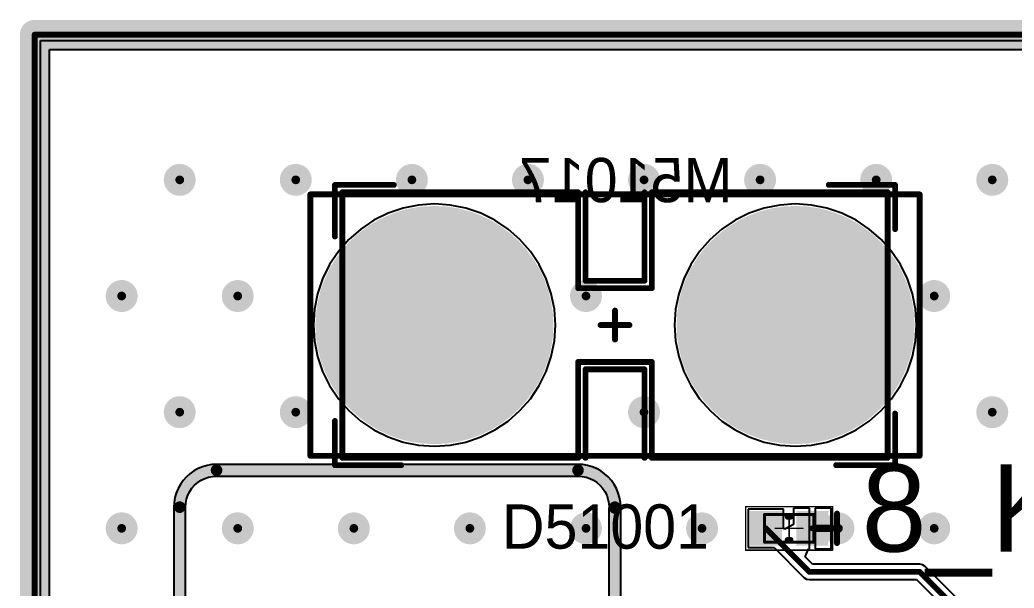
# Model space of a CAD drawing. Header units: millimetres. Extents: x 372 to 687, y 380 to 482.
# Drawn here: x 380.49 to 414.75, y 461.94 to 481.51 of the extents above; entities that cross this region are included whole.
import ezdxf

# ---------------------------------------------------------------- set-up
doc = ezdxf.new("R2010")
doc.units = ezdxf.units.MM
for name, color, linetype in [('BottomLayer', 5, 'Continuous'), ('BottomOverlay', 54, 'Continuous'), ('BottomSolder', 6, 'Continuous'), ('InternalPlane1', 76, 'Continuous'), ('InternalPlane2', 16, 'Continuous'), ('Mechanical1', 6, 'Continuous'), ('Mechanical13', 56, 'Continuous'), ('Mechanical15', 56, 'Continuous'), ('MultiLayer', 9, 'Continuous'), ('PadHoleLayer', 156, 'Continuous'), ('TopLayer', 1, 'Continuous'), ('TopOverlay', 2, 'Continuous'), ('TopPaste', 8, 'Continuous'), ('TopSolder', 216, 'Continuous'), ('ViaHoleLayer', 16, 'Continuous')]:
    doc.layers.add(name, color=color, linetype=linetype)

# ---------------------------------------------------------------- blocks, each defined once
blk = doc.blocks.new('I_LEDC0603_1608__N_321')
at = {"layer": 'Mechanical13', "const_width": 0.0999998}
for points in [[(-0.8499983, -0.47500032), (-0.8499983, 0.47499778)], [(-0.8499983, 0.47499778), (0.85000084, 0.47499778)], [(0.85000084, -0.47500032), (0.85000084, 0.47499778)], [(-0.8499983, -0.47500032), (0.85000084, -0.47500032)]]:
    blk.add_lwpolyline(points, dxfattribs=at)
at = {"layer": 'Mechanical13', "const_width": 0.0499999}
for points in [[(-0.8749969799999999, 0.47499778, 1), (-0.8249996199999999, 0.47499778, 1)], [(-0.8749969799999999, 0.47499778, 1), (-0.8249996199999999, 0.47499778, 1)], [(0.8250021599999999, 0.47499778, 1), (0.8749995199999999, 0.47499778, 1)], [(0.8250021599999999, 0.47499778, 1), (0.8749995199999999, 0.47499778, 1)], [(-0.8749969799999999, -0.47500032, 1), (-0.8249996199999999, -0.47500032, 1)], [(-0.8749969799999999, -0.47500032, 1), (-0.8249996199999999, -0.47500032, 1)], [(0.8250021599999999, -0.47500032, 1), (0.8749995199999999, -0.47500032, 1)], [(0.8250021599999999, -0.47500032, 1), (0.8749995199999999, -0.47500032, 1)]]:
    blk.add_lwpolyline(points, format="xyb", close=True, dxfattribs=at)
at = {"layer": 'Mechanical15', "const_width": 0.0499999}
for points in [[(-1.49999954, -0.75000104), (-1.49999954, 0.7499985)], [(-1.49999954, 0.7499985), (1.50000208, 0.7499985)], [(1.50000208, -0.75000104), (1.50000208, 0.7499985)], [(2.54e-06, -0.47500032), (2.54e-06, 0.47499778)], [(-0.47499778, 0), (0.47500286, 0)], [(-1.49999954, -0.75000104), (1.50000208, -0.75000104)]]:
    blk.add_lwpolyline(points, dxfattribs=at)
at = {"layer": 'Mechanical15', "const_width": 0.02499868}
for points in [[(-1.51249888, 0.7499985, 1), (-1.4875002, 0.7499985, 1)], [(-1.51249888, 0.7499985, 1), (-1.4875002, 0.7499985, 1)], [(1.48750274, 0.7499985, 1), (1.51250142, 0.7499985, 1)], [(1.48750274, 0.7499985, 1), (1.51250142, 0.7499985, 1)], [(-0.0124968, 0.47499778, 1), (0.01250188, 0.47499778, 1)], [(-0.48749712, 0, 1), (-0.46249844, 0, 1)], [(0.46250352, 0, 1), (0.4875022, 0, 1)], [(-0.0124968, -0.47500032, 1), (0.01250188, -0.47500032, 1)], [(-1.51249888, -0.75000104, 1), (-1.4875002, -0.75000104, 1)], [(-1.51249888, -0.75000104, 1), (-1.4875002, -0.75000104, 1)], [(1.48750274, -0.75000104, 1), (1.51250142, -0.75000104, 1)], [(1.48750274, -0.75000104, 1), (1.51250142, -0.75000104, 1)]]:
    blk.add_lwpolyline(points, format="xyb", close=True, dxfattribs=at)
at = {"layer": 'TopLayer'}
for points in [[(-0.3499993, -0.499999), (-0.3499993, 0.499999), (-1.2499975, -0.499999), (-1.2499975, 0.499999)], [(1.25000004, -0.499999), (1.25000004, 0.499999), (0.35000184, -0.499999), (0.35000184, 0.499999)]]:
    blk.add_solid(points, dxfattribs=at)
at = {"layer": 'TopOverlay', "const_width": 0.1999996}
for points in [[(-0.0499999, 0.3999992), (0.0499999, 0.3999992)], [(1.651, -0.508), (1.651, 0.508)], [(-0.0499999, -0.3999992), (0.0499999, -0.3999992)]]:
    blk.add_lwpolyline(points, dxfattribs=at)
at = {"layer": 'TopOverlay', "const_width": 0.0999998}
for points in [[(-0.0999998, 0.3999992, 1), (0, 0.3999992, 1)], [(0, 0.3999992, 1), (0.0999998, 0.3999992, 1)], [(1.6010001, 0.508, 1), (1.7009999, 0.508, 1)], [(-0.0999998, -0.3999992, 1), (0, -0.3999992, 1)], [(0, -0.3999992, 1), (0.0999998, -0.3999992, 1)], [(1.6010001, -0.508, 1), (1.7009999, -0.508, 1)]]:
    blk.add_lwpolyline(points, format="xyb", close=True, dxfattribs=at)
at = {"layer": 'TopPaste'}
for points in [[(-0.3499993, -0.499999), (-0.3499993, 0.499999), (-1.2499975, -0.499999), (-1.2499975, 0.499999)], [(1.25000004, -0.499999), (1.25000004, 0.499999), (0.35000184, -0.499999), (0.35000184, 0.499999)]]:
    blk.add_solid(points, dxfattribs=at)
at = {"layer": 'TopSolder'}
for points in [[(-0.2483993, -0.601599), (-0.2483993, 0.601599), (-1.3515975, -0.601599), (-1.3515975, 0.601599)], [(1.35160004, -0.601599), (1.35160004, 0.601599), (0.24840184, -0.601599), (0.24840184, 0.601599)]]:
    blk.add_solid(points, dxfattribs=at)
blk = doc.blocks.new('C___H_____900X1900X84000_404')
at = {"layer": 'BottomLayer', "const_width": 3.99999962}
for points in [[(-1.99999854, 6.223, 1), (1.99999854, 6.223, 1)], [(-1.99999854, -6.223, 1), (1.99999854, -6.223, 1)]]:
    blk.add_lwpolyline(points, format="xyb", close=True, dxfattribs=at)
at = {"layer": 'BottomSolder', "const_width": 4.10159962}
for points in [[(-2.05079854, 6.223, 1), (2.05079854, 6.223, 1)], [(-2.05079854, -6.223, 1), (2.05079854, -6.223, 1)]]:
    blk.add_lwpolyline(points, format="xyb", close=True, dxfattribs=at)
at = {"layer": 'InternalPlane1', "const_width": 1.99999854}
for points in [[(-1.00000054, 6.223, 1), (1.00000054, 6.223, 1)], [(-1.00000054, -6.223, 1), (1.00000054, -6.223, 1)]]:
    blk.add_lwpolyline(points, format="xyb", close=True, dxfattribs=at)
at = {"layer": 'InternalPlane2', "const_width": 1.99999854}
for points in [[(-1.00000054, 6.223, 1), (1.00000054, 6.223, 1)], [(-1.00000054, -6.223, 1), (1.00000054, -6.223, 1)]]:
    blk.add_lwpolyline(points, format="xyb", close=True, dxfattribs=at)
at = {"layer": 'Mechanical13', "const_width": 0.1999996}
for points in [[(-4.572, 9.398), (-4.57215748, 9.398)], [(-4.57215748, 1.27), (-4.57215748, 9.398)], [(4.572, 9.398), (-4.572, 9.398)], [(4.57199492, 1.26984506), (4.57199492, 9.39799746)], [(-1.27, 1.27), (-4.57215748, 1.27)], [(-1.27, -1.27000762), (-1.27, 1.27)], [(1.27, -1.27), (1.27, 1.26984506)], [(4.57199492, 1.26984506), (1.27, 1.26984506)], [(-1.27, -1.27000762), (-4.572, -1.27000762)], [(-4.572, -9.398), (-4.572, -1.27000762)], [(4.57199492, -1.27), (1.27, -1.27)], [(4.57199492, -9.398), (4.57199492, -1.27)], [(4.572, -9.398), (-4.572, -9.398)], [(4.572, -9.398), (4.57199492, -9.398)]]:
    blk.add_lwpolyline(points, dxfattribs=at)
at = {"layer": 'Mechanical13', "const_width": 0.0999998}
for points in [[(-4.62215738, 9.398, 1), (-4.52215758, 9.398, 1)], [(-4.62215738, 9.398, 1), (-4.52215758, 9.398, 1)], [(-4.6219999, 9.398, 1), (-4.5220001, 9.398, 1)], [(-4.6219999, 9.398, 1), (-4.5220001, 9.398, 1)], [(4.521995019999999, 9.39799746, 1), (4.621994819999999, 9.39799746, 1)], [(4.5220001, 9.398, 1), (4.6219999, 9.398, 1)], [(-4.62215738, 1.27, 1), (-4.52215758, 1.27, 1)], [(-4.62215738, 1.27, 1), (-4.52215758, 1.27, 1)], [(-1.3199999, 1.27, 1), (-1.2200001, 1.27, 1)], [(-1.3199999, 1.27, 1), (-1.2200001, 1.27, 1)], [(1.2200001, 1.26984506, 1), (1.3199999, 1.26984506, 1)], [(1.2200001, 1.26984506, 1), (1.3199999, 1.26984506, 1)], [(4.521995019999999, 1.26984506, 1), (4.621994819999999, 1.26984506, 1)], [(4.521995019999999, 1.26984506, 1), (4.621994819999999, 1.26984506, 1)], [(-4.6219999, -1.27000762, 1), (-4.5220001, -1.27000762, 1)], [(-4.6219999, -1.27000762, 1), (-4.5220001, -1.27000762, 1)], [(-1.3199999, -1.27000762, 1), (-1.2200001, -1.27000762, 1)], [(-1.3199999, -1.27000762, 1), (-1.2200001, -1.27000762, 1)], [(1.2200001, -1.27, 1), (1.3199999, -1.27, 1)], [(1.2200001, -1.27, 1), (1.3199999, -1.27, 1)], [(4.521995019999999, -1.27, 1), (4.621994819999999, -1.27, 1)], [(4.521995019999999, -1.27, 1), (4.621994819999999, -1.27, 1)], [(-4.6219999, -9.398, 1), (-4.5220001, -9.398, 1)], [(-4.6219999, -9.398, 1), (-4.5220001, -9.398, 1)], [(4.521995019999999, -9.398, 1), (4.621994819999999, -9.398, 1)], [(4.521995019999999, -9.398, 1), (4.621994819999999, -9.398, 1)], [(4.5220001, -9.398, 1), (4.6219999, -9.398, 1)], [(4.5220001, -9.398, 1), (4.6219999, -9.398, 1)]]:
    blk.add_lwpolyline(points, format="xyb", close=True, dxfattribs=at)
at = {"layer": 'Mechanical15', "const_width": 0.1999996}
for points in [[(-4.50000116, -10.49999932), (-4.50000116, 10.49999932)], [(4.50000116, 10.49999932), (-4.50000116, 10.49999932)], [(4.50000116, -10.49999932), (4.50000116, 10.49999932)], [(0, -0.499999), (0, 0.499999)], [(0.499999, 0), (-0.499999, 0)], [(4.50000116, -10.49999932), (-4.50000116, -10.49999932)]]:
    blk.add_lwpolyline(points, dxfattribs=at)
at = {"layer": 'Mechanical15', "const_width": 0.0999998}
for points in [[(-4.55000106, 10.49999932, 1), (-4.45000126, 10.49999932, 1)], [(-4.55000106, 10.49999932, 1), (-4.45000126, 10.49999932, 1)], [(4.45000126, 10.49999932, 1), (4.55000106, 10.49999932, 1)], [(4.45000126, 10.49999932, 1), (4.55000106, 10.49999932, 1)], [(-0.0499999, 0.499999, 1), (0.0499999, 0.499999, 1)], [(-0.5499989, 0, 1), (-0.4499991, 0, 1)], [(0.4499991, 0, 1), (0.5499989, 0, 1)], [(-0.0499999, -0.499999, 1), (0.0499999, -0.499999, 1)], [(-4.55000106, -10.49999932, 1), (-4.45000126, -10.49999932, 1)], [(-4.55000106, -10.49999932, 1), (-4.45000126, -10.49999932, 1)], [(4.45000126, -10.49999932, 1), (4.55000106, -10.49999932, 1)], [(4.45000126, -10.49999932, 1), (4.55000106, -10.49999932, 1)]]:
    blk.add_lwpolyline(points, format="xyb", close=True, dxfattribs=at)
at = {"layer": 'MultiLayer', "const_width": 3.99999962}
for points in [[(-1.99999854, 6.223, 1), (1.99999854, 6.223, 1)], [(-1.99999854, -6.223, 1), (1.99999854, -6.223, 1)]]:
    blk.add_lwpolyline(points, format="xyb", close=True, dxfattribs=at)
at = {"layer": 'PadHoleLayer', "const_width": 1.59999934}
for points in [[(-0.80000094, 6.223, 1), (0.80000094, 6.223, 1)], [(-0.80000094, -6.223, 1), (0.80000094, -6.223, 1)]]:
    blk.add_lwpolyline(points, format="xyb", close=True, dxfattribs=at)
at = {"layer": 'TopLayer', "const_width": 3.99999962}
for points in [[(-1.99999854, 6.223, 1), (1.99999854, 6.223, 1)], [(-1.99999854, -6.223, 1), (1.99999854, -6.223, 1)]]:
    blk.add_lwpolyline(points, format="xyb", close=True, dxfattribs=at)
at = {"layer": 'TopOverlay', "const_width": 0.1999996}
for points in [[(-3.302, 9.652), (-4.826, 9.652)], [(-4.826, 7.366), (-4.826, 9.652)], [(4.826, 9.652), (3.048, 9.652)], [(4.826, 7.619999999999999), (4.826, 9.652)], [(-1.524, 1.016), (-4.572, 1.016)], [(-1.524, -1.016), (-1.524, 1.016)], [(1.524, -1.016), (1.524, 1.016)], [(4.572, 1.016), (1.524, 1.016)], [(-1.524, -1.016), (-4.572, -1.016)], [(4.572, -1.016), (1.524, -1.016)], [(-4.826, -9.652), (-4.826, -7.619999999999999)], [(4.826, -9.652), (4.826, -7.366)], [(-3.048, -9.652), (-4.826, -9.652)], [(4.826, -9.652), (3.302, -9.652)]]:
    blk.add_lwpolyline(points, dxfattribs=at)
at = {"layer": 'TopOverlay', "const_width": 0.0999998}
for points in [[(-4.8759999, 9.652, 1), (-4.7760001, 9.652, 1)], [(-4.8759999, 9.652, 1), (-4.7760001, 9.652, 1)], [(-3.3519999, 9.652, 1), (-3.2520001, 9.652, 1)], [(2.9980001, 9.652, 1), (3.0979999, 9.652, 1)], [(4.7760001, 9.652, 1), (4.8759999, 9.652, 1)], [(4.7760001, 9.652, 1), (4.8759999, 9.652, 1)], [(4.7760001, 7.619999999999999, 1), (4.8759999, 7.619999999999999, 1)], [(-4.8759999, 7.366, 1), (-4.7760001, 7.366, 1)], [(-4.6219999, 1.016, 1), (-4.5220001, 1.016, 1)], [(-1.5739999, 1.016, 1), (-1.4740001, 1.016, 1)], [(-1.5739999, 1.016, 1), (-1.4740001, 1.016, 1)], [(1.4740001, 1.016, 1), (1.5739999, 1.016, 1)], [(1.4740001, 1.016, 1), (1.5739999, 1.016, 1)], [(4.5220001, 1.016, 1), (4.6219999, 1.016, 1)], [(-4.6219999, -1.016, 1), (-4.5220001, -1.016, 1)], [(-1.5739999, -1.016, 1), (-1.4740001, -1.016, 1)], [(-1.5739999, -1.016, 1), (-1.4740001, -1.016, 1)], [(1.4740001, -1.016, 1), (1.5739999, -1.016, 1)], [(1.4740001, -1.016, 1), (1.5739999, -1.016, 1)], [(4.5220001, -1.016, 1), (4.6219999, -1.016, 1)], [(-4.8759999, -7.619999999999999, 1), (-4.7760001, -7.619999999999999, 1)], [(4.7760001, -7.366, 1), (4.8759999, -7.366, 1)], [(-4.8759999, -9.652, 1), (-4.7760001, -9.652, 1)], [(-4.8759999, -9.652, 1), (-4.7760001, -9.652, 1)], [(-3.0979999, -9.652, 1), (-2.9980001, -9.652, 1)], [(3.2520001, -9.652, 1), (3.3519999, -9.652, 1)], [(4.7760001, -9.652, 1), (4.8759999, -9.652, 1)], [(4.7760001, -9.652, 1), (4.8759999, -9.652, 1)]]:
    blk.add_lwpolyline(points, format="xyb", close=True, dxfattribs=at)
at = {"layer": 'TopSolder', "const_width": 4.10159962}
for points in [[(-2.05079854, 6.223, 1), (2.05079854, 6.223, 1)], [(-2.05079854, -6.223, 1), (2.05079854, -6.223, 1)]]:
    blk.add_lwpolyline(points, format="xyb", close=True, dxfattribs=at)

msp = doc.modelspace()

# ---------------------------------------------------------------- linework, layer by layer
at = {"layer": 'BottomLayer'}
for p, q in [((381.20000214, 480.7999782), (680.80000492, 480.7999909)), ((381.20000214, 381.19998182), (381.20000214, 480.7999782)), ((393.69800356, 475.02687316), (393.18162156, 474.8515852199999)), ((394.23284628, 475.13325852), (393.69800356, 475.02687316)), ((394.77700064, 475.1689252), (394.23284628, 475.13325852)), ((395.321155, 475.13325852), (394.77700064, 475.1689252)), ((395.85599772, 475.02687316), (395.321155, 475.13325852)), ((396.37237972, 474.8515852199999), (395.85599772, 475.02687316)), ((406.14400356, 475.02687316), (405.62762156, 474.8515852199999)), ((406.67884628, 475.13325852), (406.14400356, 475.02687316)), ((407.22300064, 475.1689252), (406.67884628, 475.13325852)), ((407.767155, 475.13325852), (407.22300064, 475.1689252)), ((408.30199772, 475.02687316), (407.767155, 475.13325852)), ((408.81837972, 474.8515852199999), (408.30199772, 475.02687316)), ((392.69253694, 474.61039444), (392.239119, 474.30743086)), ((393.18162156, 474.8515852199999), (392.69253694, 474.61039444)), ((396.86146434, 474.61039444), (396.37237972, 474.8515852199999)), ((397.31488228, 474.30743086), (396.86146434, 474.61039444)), ((405.13853694, 474.61039444), (404.685119, 474.30743086)), ((405.62762156, 474.8515852199999), (405.13853694, 474.61039444)), ((409.30746434, 474.61039444), (408.81837972, 474.8515852199999)), ((409.76088228, 474.30743086), (409.30746434, 474.61039444)), ((392.239119, 474.30743086), (391.8291249, 473.94787608)), ((397.72487638, 473.94787608), (397.31488228, 474.30743086)), ((404.685119, 474.30743086), (404.2751249, 473.94787608)), ((410.17087638, 473.94787608), (409.76088228, 474.30743086)), ((391.8291249, 473.94787608), (391.46957012, 473.53788198)), ((398.08443116, 473.53788198), (397.72487638, 473.94787608)), ((404.2751249, 473.94787608), (403.91557012, 473.53788198)), ((410.53043116, 473.53788198), (410.17087638, 473.94787608)), ((391.46957012, 473.53788198), (391.16660654, 473.0844615)), ((398.38739474, 473.0844615), (398.08443116, 473.53788198)), ((403.91557012, 473.53788198), (403.61260654, 473.0844615)), ((410.83339474, 473.0844615), (410.53043116, 473.53788198)), ((391.16660654, 473.0844615), (390.92541576, 472.59537942)), ((398.62858552, 472.59537942), (398.38739474, 473.0844615)), ((403.61260654, 473.0844615), (403.37141576, 472.59537942)), ((411.07458552, 472.59537942), (410.83339474, 473.0844615)), ((390.92541576, 472.59537942), (390.75012782, 472.07899742)), ((398.80387346, 472.07899742), (398.62858552, 472.59537942)), ((403.37141576, 472.59537942), (403.19612782, 472.07899742)), ((411.24987346, 472.07899742), (411.07458552, 472.59537942)), ((390.75012782, 472.07899742), (390.64374246, 471.5441547)), ((398.91025882, 471.5441547), (398.80387346, 472.07899742)), ((403.19612782, 472.07899742), (403.08974246, 471.5441547)), ((411.35625882, 471.5441547), (411.24987346, 472.07899742)), ((390.64374246, 471.5441547), (390.60807578, 471.00000034)), ((398.9459255, 471.00000034), (398.91025882, 471.5441547)), ((403.08974246, 471.5441547), (403.05407578, 471.00000034)), ((411.3919255, 471.00000034), (411.35625882, 471.5441547)), ((390.60807578, 471.00000034), (390.64374246, 470.45584598)), ((398.91025882, 470.45584598), (398.9459255, 471.00000034)), ((403.05407578, 471.00000034), (403.08974246, 470.45584598)), ((411.35625882, 470.45584598), (411.3919255, 471.00000034)), ((390.64374246, 470.45584598), (390.75012782, 469.92100326)), ((398.80387346, 469.92100326), (398.91025882, 470.45584598)), ((403.08974246, 470.45584598), (403.19612782, 469.92100326)), ((411.24987346, 469.92100326), (411.35625882, 470.45584598)), ((390.75012782, 469.92100326), (390.92541576, 469.40462126)), ((398.62858552, 469.40462126), (398.80387346, 469.92100326)), ((403.19612782, 469.92100326), (403.37141576, 469.40462126)), ((411.07458552, 469.40462126), (411.24987346, 469.92100326)), ((390.92541576, 469.40462126), (391.16660654, 468.91553918)), ((398.38739474, 468.91553918), (398.62858552, 469.40462126)), ((403.37141576, 469.40462126), (403.61260654, 468.91553918)), ((410.83339474, 468.91553918), (411.07458552, 469.40462126)), ((391.16660654, 468.91553918), (391.46957012, 468.4621187)), ((398.08443116, 468.4621187), (398.38739474, 468.91553918)), ((403.61260654, 468.91553918), (403.91557012, 468.4621187)), ((410.53043116, 468.4621187), (410.83339474, 468.91553918)), ((391.46957012, 468.4621187), (391.8291249, 468.0521246)), ((397.72487638, 468.0521246), (398.08443116, 468.4621187)), ((403.91557012, 468.4621187), (404.2751249, 468.0521246)), ((410.17087638, 468.0521246), (410.53043116, 468.4621187)), ((391.8291249, 468.0521246), (392.239119, 467.69256982)), ((397.31488228, 467.69256982), (397.72487638, 468.0521246)), ((404.2751249, 468.0521246), (404.685119, 467.69256982)), ((409.76088228, 467.69256982), (410.17087638, 468.0521246)), ((392.239119, 467.69256982), (392.69253694, 467.38960624)), ((396.86146434, 467.38960624), (397.31488228, 467.69256982)), ((404.685119, 467.69256982), (405.13853694, 467.38960624)), ((409.30746434, 467.38960624), (409.76088228, 467.69256982)), ((392.69253694, 467.38960624), (393.18162156, 467.14841546)), ((396.37237972, 467.14841546), (396.86146434, 467.38960624)), ((405.13853694, 467.38960624), (405.62762156, 467.14841546)), ((408.81837972, 467.14841546), (409.30746434, 467.38960624)), ((393.18162156, 467.14841546), (393.69800356, 466.97312752)), ((395.85599772, 466.97312752), (396.37237972, 467.14841546)), ((405.62762156, 467.14841546), (406.14400356, 466.97312752)), ((408.30199772, 466.97312752), (408.81837972, 467.14841546)), ((393.69800356, 466.97312752), (394.23284628, 466.86674216)), ((394.23284628, 466.86674216), (394.77700064, 466.83107548)), ((394.77700064, 466.83107548), (395.321155, 466.86674216)), ((395.321155, 466.86674216), (395.85599772, 466.97312752)), ((406.14400356, 466.97312752), (406.67884628, 466.86674216)), ((406.67884628, 466.86674216), (407.22300064, 466.83107548)), ((407.22300064, 466.83107548), (407.767155, 466.86674216)), ((407.767155, 466.86674216), (408.30199772, 466.97312752))]:
    msp.add_line(p, q, dxfattribs=at)
at = {"layer": 'BottomLayer', "const_width": 0.2999994}
for points in [[(385.84996236, 475.99995478, 1), (386.14996176, 475.99995478, 1)], [(389.84996198, 475.99995478, 1), (390.14996138, 475.99995478, 1)], [(393.8499616, 475.99995478, 1), (394.149961, 475.99995478, 1)], [(397.84996122, 475.99995478, 1), (398.14996062, 475.99995478, 1)], [(401.84996084, 475.99995478, 1), (402.14996024, 475.99995478, 1)], [(405.84996046, 475.99995478, 1), (406.14995986, 475.99995478, 1)], [(409.84996008, 475.99995478, 1), (410.1499594799999, 475.99995478, 1)], [(413.8499597, 475.99995478, 1), (414.1499591, 475.99995478, 1)], [(383.84996382, 471.99995516, 1), (384.14996322, 471.99995516, 1)], [(387.84996344, 471.99995516, 1), (388.14996284, 471.99995516, 1)], [(399.8499623, 471.99995516, 1), (400.1499617, 471.99995516, 1)], [(411.84996116, 471.99995516, 1), (412.14996056, 471.99995516, 1)], [(385.84996236, 467.99995554, 1), (386.14996176, 467.99995554, 1)], [(389.84996198, 467.99995554, 1), (390.14996138, 467.99995554, 1)], [(401.84996084, 467.99995554, 1), (402.14996024, 467.99995554, 1)], [(413.8499597, 467.99995554, 1), (414.1499591, 467.99995554, 1)], [(383.84996382, 463.99995592, 1), (384.14996322, 463.99995592, 1)], [(387.84996344, 463.99995592, 1), (388.14996284, 463.99995592, 1)], [(391.84996306, 463.99995592, 1), (392.14996246, 463.99995592, 1)], [(395.84996268, 463.99995592, 1), (396.14996208, 463.99995592, 1)], [(399.8499623, 463.99995592, 1), (400.1499617, 463.99995592, 1)], [(403.84996192, 463.99995592, 1), (404.14996132, 463.99995592, 1)], [(408.54999824, 463.9999737, 1), (408.84999764, 463.9999737, 1)], [(411.84996116, 463.99995592, 1), (412.14996056, 463.99995592, 1)]]:
    msp.add_lwpolyline(points, format="xyb", close=True, dxfattribs=at)
at = {"layer": 'InternalPlane1'}
for p, q in [((381.51045872, 381.51045872), (381.51045872, 480.48954194)), ((381.51045872, 480.48954194), (680.4895407199999, 480.48954194)), ((386.48668194, 465.97664488), (386.35202638, 465.88110278)), ((386.63118508, 466.0565101), (386.48668194, 465.97664488)), ((386.78372478, 466.11969514), (386.63118508, 466.0565101)), ((386.94237826, 466.16540244), (386.78372478, 466.11969514)), ((387.10515416, 466.19305796), (386.94237826, 466.16540244)), ((387.27000016, 466.20231626), (387.10515416, 466.19305796)), ((387.27000016, 466.20172444), (387.27000016, 466.20231626)), ((399.72464124, 466.20172444), (387.27000016, 466.20172444)), ((399.88948724, 466.19305796), (399.72464124, 466.20231626)), ((399.72464124, 466.20231626), (399.72464124, 466.20172444)), ((400.05226314, 466.16540244), (399.88948724, 466.19305796)), ((400.21091662, 466.11969514), (400.05226314, 466.16540244)), ((400.36345632, 466.0565101), (400.21091662, 466.11969514)), ((400.50795946, 465.97664488), (400.36345632, 466.0565101)), ((400.64261502, 465.88110278), (400.50795946, 465.97664488)), ((386.11889756, 465.64797396), (386.02335546, 465.5133183999999)), ((386.22891512, 465.77108522), (386.11889756, 465.64797396)), ((386.35202638, 465.88110278), (386.22891512, 465.77108522)), ((386.61877718, 465.57869038), (386.73512442, 465.65643216)), ((386.73512442, 465.65643216), (386.86062328, 465.7183218)), ((386.86062328, 465.7183218), (386.99312746, 465.76330012)), ((386.99312746, 465.76330012), (387.13036874, 465.79060004)), ((387.13036874, 465.79060004), (387.26251732, 465.79926144)), ((387.26251732, 465.79926144), (387.27000016, 465.79827592)), ((387.27000016, 465.79827592), (399.72464124, 465.79827592)), ((399.72464124, 465.79827592), (399.73212408, 465.79926144)), ((399.73212408, 465.79926144), (399.86427266, 465.79060004)), ((399.86427266, 465.79060004), (400.00151394, 465.76330012)), ((400.00151394, 465.76330012), (400.13401812, 465.7183218)), ((400.13401812, 465.7183218), (400.25951698, 465.65643216)), ((400.25951698, 465.65643216), (400.37586422, 465.57869038)), ((400.76572628, 465.77108522), (400.64261502, 465.88110278)), ((400.87574384, 465.64797396), (400.76572628, 465.77108522)), ((400.97128594, 465.5133183999999), (400.87574384, 465.64797396)), ((385.94349024, 465.36881526), (385.8803052, 465.21627556)), ((386.02335546, 465.5133183999999), (385.94349024, 465.36881526)), ((386.34356818, 465.26487592), (386.42130996, 465.38122316)), ((386.42130996, 465.38122316), (386.51357038, 465.48642996)), ((386.51357038, 465.48642996), (386.61877718, 465.57869038)), ((400.37586422, 465.57869038), (400.48107102, 465.48642996)), ((400.48107102, 465.48642996), (400.57333144, 465.38122316)), ((400.57333144, 465.38122316), (400.65107322, 465.26487592)), ((401.05115116, 465.36881526), (400.97128594, 465.5133183999999)), ((401.1143362, 465.21627556), (401.05115116, 465.36881526)), ((385.8345979, 465.05762208), (385.80694238, 464.89484618)), ((385.8803052, 465.21627556), (385.8345979, 465.05762208)), ((386.2094003, 464.8696316), (386.23670022, 465.0068728799999)), ((386.23670022, 465.0068728799999), (386.28167854, 465.13937706)), ((386.28167854, 465.13937706), (386.34356818, 465.26487592)), ((400.65107322, 465.26487592), (400.71296286, 465.13937706)), ((400.71296286, 465.13937706), (400.75794118, 465.0068728799999)), ((400.75794118, 465.0068728799999), (400.7852411, 464.8696316)), ((401.1600435, 465.05762208), (401.1143362, 465.21627556)), ((401.18769902, 464.89484618), (401.1600435, 465.05762208)), ((385.80694238, 464.89484618), (385.79768408, 464.73000018)), ((385.79768408, 464.73000018), (385.7982759, 464.73000018)), ((385.7982759, 464.73000018), (385.7982759, 402.27000064)), ((386.2007389, 464.73748302), (386.2094003, 464.8696316)), ((386.20172442, 464.73000018), (386.2007389, 464.73748302)), ((386.20172442, 402.27000064), (386.20172442, 464.73000018)), ((400.7852411, 464.8696316), (400.79439272, 464.73000018)), ((400.79439272, 464.73000018), (400.79291698, 464.73000018)), ((400.79291698, 464.73000018), (400.79489056, 464.71500148)), ((400.79489056, 464.71500148), (400.79291698, 464.70000024)), ((400.79291698, 464.70000024), (400.79291698, 447.05124458)), ((401.19695732, 464.73000018), (401.18769902, 464.89484618)), ((401.19439192, 464.71500148), (401.1963655, 464.73000018)), ((401.1963655, 464.70000024), (401.19439192, 464.71500148)), ((401.1963655, 464.73000018), (401.19695732, 464.73000018)), ((401.1963655, 446.84952032), (401.1963655, 464.70000024))]:
    msp.add_line(p, q, dxfattribs=at)
for points, const_width in [([(381, 481.00000066), (680.99999944, 481.00000066)], 1.016), ([(381, 381), (381, 481.00000066)], 1.016), ([(387.27000016, 466.00000018), (399.72464124, 466.00000018)], 0.3999992), ([(386.00000016, 402.27000064), (386.00000016, 464.73000018)], 0.3999992), ([(400.99464124, 446.84952032), (400.99464124, 464.70000024)], 0.3999992)]:
    msp.add_lwpolyline(points, dxfattribs=dict(at, const_width=const_width))
for points, const_width in [([(380.746, 481.00000066, 1), (381.254, 481.00000066, 1)], 0.508), ([(380.746, 481.00000066, 1), (381.254, 481.00000066, 1)], 0.508), ([(385.72496388, 475.99995478, 1), (386.27496024, 475.99995478, 1)], 0.5499989), ([(389.7249635, 475.99995478, 1), (390.27495986, 475.99995478, 1)], 0.5499989), ([(393.72496312, 475.99995478, 1), (394.2749594799999, 475.99995478, 1)], 0.5499989), ([(397.72496274, 475.99995478, 1), (398.2749591, 475.99995478, 1)], 0.5499989), ([(401.7249623599999, 475.99995478, 1), (402.27495872, 475.99995478, 1)], 0.5499989), ([(405.72496198, 475.99995478, 1), (406.27495834, 475.99995478, 1)], 0.5499989), ([(409.7249616, 475.99995478, 1), (410.27495796, 475.99995478, 1)], 0.5499989), ([(413.72496122, 475.99995478, 1), (414.27495758, 475.99995478, 1)], 0.5499989), ([(383.72496534, 471.99995516, 1), (384.2749617, 471.99995516, 1)], 0.5499989), ([(387.72496496, 471.99995516, 1), (388.27496132, 471.99995516, 1)], 0.5499989), ([(399.72496382, 471.99995516, 1), (400.27496018, 471.99995516, 1)], 0.5499989), ([(411.72496268, 471.99995516, 1), (412.27495904, 471.99995516, 1)], 0.5499989), ([(385.72496388, 467.99995554, 1), (386.27496024, 467.99995554, 1)], 0.5499989), ([(389.7249635, 467.99995554, 1), (390.27495986, 467.99995554, 1)], 0.5499989), ([(401.7249623599999, 467.99995554, 1), (402.27495872, 467.99995554, 1)], 0.5499989), ([(413.72496122, 467.99995554, 1), (414.27495758, 467.99995554, 1)], 0.5499989), ([(387.17000036, 466.00000018, 1), (387.36999996, 466.00000018, 1)], 0.1999996), ([(387.17000036, 466.00000018, 1), (387.36999996, 466.00000018, 1)], 0.1999996), ([(399.62464144, 466.00000018, 1), (399.82464104, 466.00000018, 1)], 0.1999996), ([(399.62464144, 466.00000018, 1), (399.82464104, 466.00000018, 1)], 0.1999996), ([(385.90000036, 464.73000018, 1), (386.09999996, 464.73000018, 1)], 0.1999996), ([(385.90000036, 464.73000018, 1), (386.09999996, 464.73000018, 1)], 0.1999996), ([(400.89464144, 464.73000018, 1), (401.09464104, 464.73000018, 1)], 0.1999996), ([(400.89464144, 464.70000024, 1), (401.09464104, 464.70000024, 1)], 0.1999996), ([(383.72496534, 463.99995592, 1), (384.2749617, 463.99995592, 1)], 0.5499989), ([(387.72496496, 463.99995592, 1), (388.27496132, 463.99995592, 1)], 0.5499989), ([(391.72496458, 463.99995592, 1), (392.27496094, 463.99995592, 1)], 0.5499989), ([(395.7249642, 463.99995592, 1), (396.27496056, 463.99995592, 1)], 0.5499989), ([(399.72496382, 463.99995592, 1), (400.27496018, 463.99995592, 1)], 0.5499989), ([(403.72496344, 463.99995592, 1), (404.2749598, 463.99995592, 1)], 0.5499989), ([(408.42499976, 463.9999737, 1), (408.97499612, 463.9999737, 1)], 0.5499989), ([(411.72496268, 463.99995592, 1), (412.27495904, 463.99995592, 1)], 0.5499989)]:
    msp.add_lwpolyline(points, format="xyb", close=True, dxfattribs=dict(at, const_width=const_width))
at = {"layer": 'InternalPlane1', "const_width": 0.3999992}
for points in [[(386.00000016, 464.73000018, -0.414213562372877), (387.27000016, 466.00000018)], [(399.72464124, 466.00000018, -0.414213562372877), (400.99464124, 464.73000018)]]:
    msp.add_lwpolyline(points, format="xyb", dxfattribs=at)
at = {"layer": 'InternalPlane2'}
for p, q in [((381.51045872, 381.51045872), (381.51045872, 480.48954194)), ((381.51045872, 480.48954194), (680.4895407199999, 480.48954194))]:
    msp.add_line(p, q, dxfattribs=at)
at = {"layer": 'InternalPlane2', "const_width": 1.016}
for points in [[(381, 481.00000066), (680.99999944, 481.00000066)], [(381, 381), (381, 481.00000066)]]:
    msp.add_lwpolyline(points, dxfattribs=at)
at = {"layer": 'InternalPlane2'}
for points, const_width in [([(380.746, 481.00000066, 1), (381.254, 481.00000066, 1)], 0.508), ([(380.746, 481.00000066, 1), (381.254, 481.00000066, 1)], 0.508), ([(385.72496388, 475.99995478, 1), (386.27496024, 475.99995478, 1)], 0.5499989), ([(389.7249635, 475.99995478, 1), (390.27495986, 475.99995478, 1)], 0.5499989), ([(393.72496312, 475.99995478, 1), (394.2749594799999, 475.99995478, 1)], 0.5499989), ([(397.72496274, 475.99995478, 1), (398.2749591, 475.99995478, 1)], 0.5499989), ([(401.7249623599999, 475.99995478, 1), (402.27495872, 475.99995478, 1)], 0.5499989), ([(405.72496198, 475.99995478, 1), (406.27495834, 475.99995478, 1)], 0.5499989), ([(409.7249616, 475.99995478, 1), (410.27495796, 475.99995478, 1)], 0.5499989), ([(413.72496122, 475.99995478, 1), (414.27495758, 475.99995478, 1)], 0.5499989), ([(383.72496534, 471.99995516, 1), (384.2749617, 471.99995516, 1)], 0.5499989), ([(387.72496496, 471.99995516, 1), (388.27496132, 471.99995516, 1)], 0.5499989), ([(399.72496382, 471.99995516, 1), (400.27496018, 471.99995516, 1)], 0.5499989), ([(411.72496268, 471.99995516, 1), (412.27495904, 471.99995516, 1)], 0.5499989), ([(385.72496388, 467.99995554, 1), (386.27496024, 467.99995554, 1)], 0.5499989), ([(389.7249635, 467.99995554, 1), (390.27495986, 467.99995554, 1)], 0.5499989), ([(401.7249623599999, 467.99995554, 1), (402.27495872, 467.99995554, 1)], 0.5499989), ([(413.72496122, 467.99995554, 1), (414.27495758, 467.99995554, 1)], 0.5499989), ([(383.72496534, 463.99995592, 1), (384.2749617, 463.99995592, 1)], 0.5499989), ([(387.72496496, 463.99995592, 1), (388.27496132, 463.99995592, 1)], 0.5499989), ([(391.72496458, 463.99995592, 1), (392.27496094, 463.99995592, 1)], 0.5499989), ([(395.7249642, 463.99995592, 1), (396.27496056, 463.99995592, 1)], 0.5499989), ([(399.72496382, 463.99995592, 1), (400.27496018, 463.99995592, 1)], 0.5499989), ([(403.72496344, 463.99995592, 1), (404.2749598, 463.99995592, 1)], 0.5499989), ([(408.42499976, 463.9999737, 1), (408.97499612, 463.9999737, 1)], 0.5499989), ([(411.72496268, 463.99995592, 1), (412.27495904, 463.99995592, 1)], 0.5499989)]:
    msp.add_lwpolyline(points, format="xyb", close=True, dxfattribs=dict(at, const_width=const_width))
at = {"layer": 'Mechanical1', "const_width": 0.1999996}
for points in [[(381, 381), (381, 481.00000066)], [(381, 481.00000066), (680.99999944, 481.00000066)]]:
    msp.add_lwpolyline(points, dxfattribs=at)
at = {"layer": 'Mechanical1', "const_width": 0.0999998}
msp.add_lwpolyline([(380.9500001, 481.00000066, 1), (381.0499999, 481.00000066, 1)], format="xyb", close=True, dxfattribs=at)
msp.add_lwpolyline([(380.9500001, 481.00000066, 1), (381.0499999, 481.00000066, 1)], format="xyb", close=True, dxfattribs=at)
at = {"layer": 'MultiLayer', "const_width": 0.2999994}
for points in [[(385.84996236, 475.99995478, 1), (386.14996176, 475.99995478, 1)], [(389.84996198, 475.99995478, 1), (390.14996138, 475.99995478, 1)], [(393.8499616, 475.99995478, 1), (394.149961, 475.99995478, 1)], [(397.84996122, 475.99995478, 1), (398.14996062, 475.99995478, 1)], [(401.84996084, 475.99995478, 1), (402.14996024, 475.99995478, 1)], [(405.84996046, 475.99995478, 1), (406.14995986, 475.99995478, 1)], [(409.84996008, 475.99995478, 1), (410.1499594799999, 475.99995478, 1)], [(413.8499597, 475.99995478, 1), (414.1499591, 475.99995478, 1)], [(383.84996382, 471.99995516, 1), (384.14996322, 471.99995516, 1)], [(387.84996344, 471.99995516, 1), (388.14996284, 471.99995516, 1)], [(399.8499623, 471.99995516, 1), (400.1499617, 471.99995516, 1)], [(411.84996116, 471.99995516, 1), (412.14996056, 471.99995516, 1)], [(385.84996236, 467.99995554, 1), (386.14996176, 467.99995554, 1)], [(389.84996198, 467.99995554, 1), (390.14996138, 467.99995554, 1)], [(401.84996084, 467.99995554, 1), (402.14996024, 467.99995554, 1)], [(413.8499597, 467.99995554, 1), (414.1499591, 467.99995554, 1)], [(383.84996382, 463.99995592, 1), (384.14996322, 463.99995592, 1)], [(387.84996344, 463.99995592, 1), (388.14996284, 463.99995592, 1)], [(391.84996306, 463.99995592, 1), (392.14996246, 463.99995592, 1)], [(395.84996268, 463.99995592, 1), (396.14996208, 463.99995592, 1)], [(399.8499623, 463.99995592, 1), (400.1499617, 463.99995592, 1)], [(403.84996192, 463.99995592, 1), (404.14996132, 463.99995592, 1)], [(408.54999824, 463.9999737, 1), (408.84999764, 463.9999737, 1)], [(411.84996116, 463.99995592, 1), (412.14996056, 463.99995592, 1)]]:
    msp.add_lwpolyline(points, format="xyb", close=True, dxfattribs=at)
at = {"layer": 'TopLayer'}
for p, q in [((381.20000976, 381.1999996), (381.20001992, 480.8000163)), ((381.20001992, 480.8000163), (680.8000303199999, 480.79999852)), ((393.69800356, 475.02687316), (393.18162156, 474.8515852199999)), ((394.23284628, 475.13325852), (393.69800356, 475.02687316)), ((394.77700064, 475.1689252), (394.23284628, 475.13325852)), ((395.321155, 475.13325852), (394.77700064, 475.1689252)), ((395.85599772, 475.02687316), (395.321155, 475.13325852)), ((396.37237972, 474.8515852199999), (395.85599772, 475.02687316)), ((406.14400356, 475.02687316), (405.62762156, 474.8515852199999)), ((406.67884628, 475.13325852), (406.14400356, 475.02687316)), ((407.22300064, 475.1689252), (406.67884628, 475.13325852)), ((407.767155, 475.13325852), (407.22300064, 475.1689252)), ((408.30199772, 475.02687316), (407.767155, 475.13325852)), ((408.81837972, 474.8515852199999), (408.30199772, 475.02687316)), ((392.69253694, 474.61039444), (392.239119, 474.30743086)), ((393.18162156, 474.8515852199999), (392.69253694, 474.61039444)), ((396.86146434, 474.61039444), (396.37237972, 474.8515852199999)), ((397.31488228, 474.30743086), (396.86146434, 474.61039444)), ((405.13853694, 474.61039444), (404.685119, 474.30743086)), ((405.62762156, 474.8515852199999), (405.13853694, 474.61039444)), ((409.30746434, 474.61039444), (408.81837972, 474.8515852199999)), ((409.76088228, 474.30743086), (409.30746434, 474.61039444)), ((392.239119, 474.30743086), (391.8291249, 473.94787608)), ((397.72487638, 473.94787608), (397.31488228, 474.30743086)), ((404.685119, 474.30743086), (404.2751249, 473.94787608)), ((410.17087638, 473.94787608), (409.76088228, 474.30743086)), ((391.8291249, 473.94787608), (391.46957012, 473.53788198)), ((398.08443116, 473.53788198), (397.72487638, 473.94787608)), ((404.2751249, 473.94787608), (403.91557012, 473.53788198)), ((410.53043116, 473.53788198), (410.17087638, 473.94787608)), ((391.46957012, 473.53788198), (391.16660654, 473.0844615)), ((398.38739474, 473.0844615), (398.08443116, 473.53788198)), ((403.91557012, 473.53788198), (403.61260654, 473.0844615)), ((410.83339474, 473.0844615), (410.53043116, 473.53788198)), ((391.16660654, 473.0844615), (390.92541576, 472.59537942)), ((398.62858552, 472.59537942), (398.38739474, 473.0844615)), ((403.61260654, 473.0844615), (403.37141576, 472.59537942)), ((411.07458552, 472.59537942), (410.83339474, 473.0844615)), ((390.92541576, 472.59537942), (390.75012782, 472.07899742)), ((398.80387346, 472.07899742), (398.62858552, 472.59537942)), ((403.37141576, 472.59537942), (403.19612782, 472.07899742)), ((411.24987346, 472.07899742), (411.07458552, 472.59537942)), ((390.75012782, 472.07899742), (390.64374246, 471.5441547)), ((398.91025882, 471.5441547), (398.80387346, 472.07899742)), ((403.19612782, 472.07899742), (403.08974246, 471.5441547)), ((411.35625882, 471.5441547), (411.24987346, 472.07899742)), ((390.64374246, 471.5441547), (390.60807578, 471.00000034)), ((398.9459255, 471.00000034), (398.91025882, 471.5441547)), ((403.08974246, 471.5441547), (403.05407578, 471.00000034)), ((411.3919255, 471.00000034), (411.35625882, 471.5441547)), ((390.60807578, 471.00000034), (390.64374246, 470.45584598)), ((398.91025882, 470.45584598), (398.9459255, 471.00000034)), ((403.05407578, 471.00000034), (403.08974246, 470.45584598)), ((411.35625882, 470.45584598), (411.3919255, 471.00000034)), ((390.64374246, 470.45584598), (390.75012782, 469.92100326)), ((398.80387346, 469.92100326), (398.91025882, 470.45584598)), ((403.08974246, 470.45584598), (403.19612782, 469.92100326)), ((411.24987346, 469.92100326), (411.35625882, 470.45584598)), ((390.75012782, 469.92100326), (390.92541576, 469.40462126)), ((398.62858552, 469.40462126), (398.80387346, 469.92100326)), ((403.19612782, 469.92100326), (403.37141576, 469.40462126)), ((411.07458552, 469.40462126), (411.24987346, 469.92100326)), ((390.92541576, 469.40462126), (391.16660654, 468.91553918)), ((398.38739474, 468.91553918), (398.62858552, 469.40462126)), ((403.37141576, 469.40462126), (403.61260654, 468.91553918)), ((410.83339474, 468.91553918), (411.07458552, 469.40462126)), ((391.16660654, 468.91553918), (391.46957012, 468.4621187)), ((398.08443116, 468.4621187), (398.38739474, 468.91553918)), ((403.61260654, 468.91553918), (403.91557012, 468.4621187)), ((410.53043116, 468.4621187), (410.83339474, 468.91553918)), ((391.46957012, 468.4621187), (391.8291249, 468.0521246)), ((397.72487638, 468.0521246), (398.08443116, 468.4621187)), ((403.91557012, 468.4621187), (404.2751249, 468.0521246)), ((410.17087638, 468.0521246), (410.53043116, 468.4621187)), ((391.8291249, 468.0521246), (392.239119, 467.69256982)), ((397.31488228, 467.69256982), (397.72487638, 468.0521246)), ((404.2751249, 468.0521246), (404.685119, 467.69256982)), ((409.76088228, 467.69256982), (410.17087638, 468.0521246)), ((392.239119, 467.69256982), (392.69253694, 467.38960624)), ((396.86146434, 467.38960624), (397.31488228, 467.69256982)), ((404.685119, 467.69256982), (405.13853694, 467.38960624)), ((409.30746434, 467.38960624), (409.76088228, 467.69256982)), ((392.69253694, 467.38960624), (393.18162156, 467.14841546)), ((396.37237972, 467.14841546), (396.86146434, 467.38960624)), ((405.13853694, 467.38960624), (405.62762156, 467.14841546)), ((408.81837972, 467.14841546), (409.30746434, 467.38960624)), ((393.18162156, 467.14841546), (393.69800356, 466.97312752)), ((395.85599772, 466.97312752), (396.37237972, 467.14841546)), ((405.62762156, 467.14841546), (406.14400356, 466.97312752)), ((408.30199772, 466.97312752), (408.81837972, 467.14841546)), ((393.69800356, 466.97312752), (394.23284628, 466.86674216)), ((394.23284628, 466.86674216), (394.77700064, 466.83107548)), ((394.77700064, 466.83107548), (395.321155, 466.86674216)), ((395.321155, 466.86674216), (395.85599772, 466.97312752)), ((406.14400356, 466.97312752), (406.67884628, 466.86674216)), ((406.67884628, 466.86674216), (407.22300064, 466.83107548)), ((407.22300064, 466.83107548), (407.767155, 466.86674216)), ((407.767155, 466.86674216), (408.30199772, 466.97312752)), ((406.80999918, 464.65999778), (405.59000162, 464.65999778)), ((405.59000162, 464.65999778), (405.59000162, 463.34000042)), ((406.80999918, 464.00075094), (406.80999918, 464.65999778)), ((407.70001518, 464.6999977), (407.1500010399999, 464.6999977)), ((407.1500010399999, 464.6999977), (407.1500010399999, 464.1343778)), ((407.70001518, 463.9999991), (407.70001518, 464.6999977)), ((408.44999844, 464.6999977), (407.90001478, 464.6999977)), ((407.90001478, 464.6999977), (407.90001478, 464.0999988999999)), ((408.44999844, 464.0999988999999), (408.44999844, 464.6999977)), ((406.85000164, 463.9740225199999), (406.80999918, 464.00075094)), ((407.1500010399999, 464.1343778), (406.85000164, 463.9740225199999)), ((407.70001518, 463.3000005), (407.70001518, 463.9999991)), ((407.90001478, 464.0999988999999), (408.44999844, 464.0999988999999)), ((408.44999844, 463.8999993), (407.90001478, 463.8999993)), ((407.90001478, 463.8999993), (407.90001478, 463.3000005)), ((408.44999844, 463.3000005), (408.44999844, 463.8999993)), ((405.59000162, 463.34000042), (406.48510016, 463.34000042)), ((406.48510016, 463.34000042), (407.5125454, 462.31255772)), ((407.55206018, 463.0228357), (407.66686564, 463.3000005)), ((407.66686564, 463.3000005), (407.70001518, 463.3000005)), ((407.90001478, 463.3000005), (408.44999844, 463.3000005)), ((407.80980414, 462.7650917399999), (407.55206018, 463.0228357)), ((411.49998726, 462.7650917399999), (407.80980414, 462.7650917399999)), ((411.49999996, 462.76509428), (411.49998726, 462.7650917399999)), ((411.60144756, 462.74491398), (411.49999996, 462.76509428)), ((411.68744942, 462.68744902), (411.60144756, 462.74491398)), ((412.88744194, 461.48745396), (411.68744942, 462.68744902)), ((407.5125454, 462.31255772), (407.51255048, 462.3125501)), ((407.51255048, 462.3125501), (407.59855234, 462.2550851399999)), ((407.59855234, 462.2550851399999), (407.69999994, 462.23490738)), ((407.69999994, 462.23490738), (411.39019322, 462.23490738)), ((411.39019322, 462.23490738), (412.43490792, 461.19019522))]:
    msp.add_line(p, q, dxfattribs=at)
for points, const_width in [([(385.84996236, 475.99995478, 1), (386.14996176, 475.99995478, 1)], 0.2999994), ([(389.84996198, 475.99995478, 1), (390.14996138, 475.99995478, 1)], 0.2999994), ([(393.8499616, 475.99995478, 1), (394.149961, 475.99995478, 1)], 0.2999994), ([(397.84996122, 475.99995478, 1), (398.14996062, 475.99995478, 1)], 0.2999994), ([(401.84996084, 475.99995478, 1), (402.14996024, 475.99995478, 1)], 0.2999994), ([(405.84996046, 475.99995478, 1), (406.14995986, 475.99995478, 1)], 0.2999994), ([(409.84996008, 475.99995478, 1), (410.1499594799999, 475.99995478, 1)], 0.2999994), ([(413.8499597, 475.99995478, 1), (414.1499591, 475.99995478, 1)], 0.2999994), ([(383.84996382, 471.99995516, 1), (384.14996322, 471.99995516, 1)], 0.2999994), ([(387.84996344, 471.99995516, 1), (388.14996284, 471.99995516, 1)], 0.2999994), ([(399.8499623, 471.99995516, 1), (400.1499617, 471.99995516, 1)], 0.2999994), ([(411.84996116, 471.99995516, 1), (412.14996056, 471.99995516, 1)], 0.2999994), ([(385.84996236, 467.99995554, 1), (386.14996176, 467.99995554, 1)], 0.2999994), ([(389.84996198, 467.99995554, 1), (390.14996138, 467.99995554, 1)], 0.2999994), ([(401.84996084, 467.99995554, 1), (402.14996024, 467.99995554, 1)], 0.2999994), ([(413.8499597, 467.99995554, 1), (414.1499591, 467.99995554, 1)], 0.2999994), ([(383.84996382, 463.99995592, 1), (384.14996322, 463.99995592, 1)], 0.2999994), ([(387.84996344, 463.99995592, 1), (388.14996284, 463.99995592, 1)], 0.2999994), ([(391.84996306, 463.99995592, 1), (392.14996246, 463.99995592, 1)], 0.2999994), ([(395.84996268, 463.99995592, 1), (396.14996208, 463.99995592, 1)], 0.2999994), ([(399.8499623, 463.99995592, 1), (400.1499617, 463.99995592, 1)], 0.2999994), ([(403.84996192, 463.99995592, 1), (404.14996132, 463.99995592, 1)], 0.2999994), ([(408.54999824, 463.9999737, 1), (408.84999764, 463.9999737, 1)], 0.2999994), ([(411.84996116, 463.99995592, 1), (412.14996056, 463.99995592, 1)], 0.2999994), ([(406.1500005, 463.9999991, 1), (406.2500003, 463.9999991, 1)], 0.0999998), ([(407.74999984, 463.9999991, 1), (407.84999964, 463.9999991, 1)], 0.0999998), ([(407.75002524, 463.9999737, 1), (407.85002504, 463.9999737, 1)], 0.0999998), ([(407.75002524, 463.9999737, 1), (407.85002504, 463.9999737, 1)], 0.0999998), ([(408.64999804, 463.9999737, 1), (408.74999784, 463.9999737, 1)], 0.0999998), ([(407.65000004, 462.49999956, 1), (407.74999984, 462.49999956, 1)], 0.0999998), ([(407.65000004, 462.49999956, 1), (407.74999984, 462.49999956, 1)], 0.0999998), ([(411.45000006, 462.49999956, 1), (411.54999986, 462.49999956, 1)], 0.0999998), ([(411.45000006, 462.49999956, 1), (411.54999986, 462.49999956, 1)], 0.0999998)]:
    msp.add_lwpolyline(points, format="xyb", close=True, dxfattribs=dict(at, const_width=const_width))
at = {"layer": 'TopLayer', "const_width": 0.1999996}
for points in [[(406.2000004, 463.9999991), (407.69999994, 462.49999956)], [(407.79999974, 463.9999991), (407.80002514, 463.9999737)], [(407.80002514, 463.9999737), (408.69999794, 463.9999737)], [(407.69999994, 462.49999956), (411.49999996, 462.49999956)], [(411.49999996, 462.49999956), (412.7000001, 461.2999994199999)]]:
    msp.add_lwpolyline(points, dxfattribs=at)
at = {"layer": 'ViaHoleLayer', "const_width": 0.1499997}
for points in [[(385.92496348, 475.99995478, 1), (386.07496064, 475.99995478, 1)], [(389.9249631, 475.99995478, 1), (390.07496026, 475.99995478, 1)], [(393.92496272, 475.99995478, 1), (394.07495988, 475.99995478, 1)], [(397.92496234, 475.99995478, 1), (398.0749595, 475.99995478, 1)], [(401.92496196, 475.99995478, 1), (402.07495912, 475.99995478, 1)], [(405.92496158, 475.99995478, 1), (406.07495874, 475.99995478, 1)], [(409.9249612, 475.99995478, 1), (410.07495836, 475.99995478, 1)], [(413.92496082, 475.99995478, 1), (414.07495798, 475.99995478, 1)], [(383.92496494, 471.99995516, 1), (384.0749621, 471.99995516, 1)], [(387.92496456, 471.99995516, 1), (388.07496172, 471.99995516, 1)], [(399.92496342, 471.99995516, 1), (400.07496058, 471.99995516, 1)], [(411.92496228, 471.99995516, 1), (412.07495944, 471.99995516, 1)], [(385.92496348, 467.99995554, 1), (386.07496064, 467.99995554, 1)], [(389.9249631, 467.99995554, 1), (390.07496026, 467.99995554, 1)], [(401.92496196, 467.99995554, 1), (402.07495912, 467.99995554, 1)], [(413.92496082, 467.99995554, 1), (414.07495798, 467.99995554, 1)], [(383.92496494, 463.99995592, 1), (384.0749621, 463.99995592, 1)], [(387.92496456, 463.99995592, 1), (388.07496172, 463.99995592, 1)], [(391.92496418, 463.99995592, 1), (392.07496134, 463.99995592, 1)], [(395.9249638, 463.99995592, 1), (396.07496096, 463.99995592, 1)], [(399.92496342, 463.99995592, 1), (400.07496058, 463.99995592, 1)], [(403.92496304, 463.99995592, 1), (404.0749602, 463.99995592, 1)], [(408.62499936, 463.9999737, 1), (408.77499652, 463.9999737, 1)], [(411.92496228, 463.99995592, 1), (412.07495944, 463.99995592, 1)]]:
    msp.add_lwpolyline(points, format="xyb", close=True, dxfattribs=at)

# ---------------------------------------------------------------- block references
for name, p, rotation in [('C___H_____900X1900X84000_404', (401.00000064, 471.00000034), 270), ('I_LEDC0603_1608__N_321', (406.9999988, 463.9999991), 360)]:
    msp.add_blockref(name, p, dxfattribs=dict(rotation=rotation))

# ---------------------------------------------------------------- texts
at = {"layer": 'BottomOverlay', "text_generation_flag": 2}
msp.add_text('M51017', height=1.524, dxfattribs=at).set_placement((405.0538, 475.23020016))
at = {"layer": 'TopOverlay'}
msp.add_text('8_KI', height=2.99999908, rotation=360, dxfattribs=at).set_placement((409.49999888, 463.2000007))
msp.add_text('D51001', height=1.524, dxfattribs=at).set_placement((397.10000082, 463.3000005))

doc.saveas('drawing.dxf')
